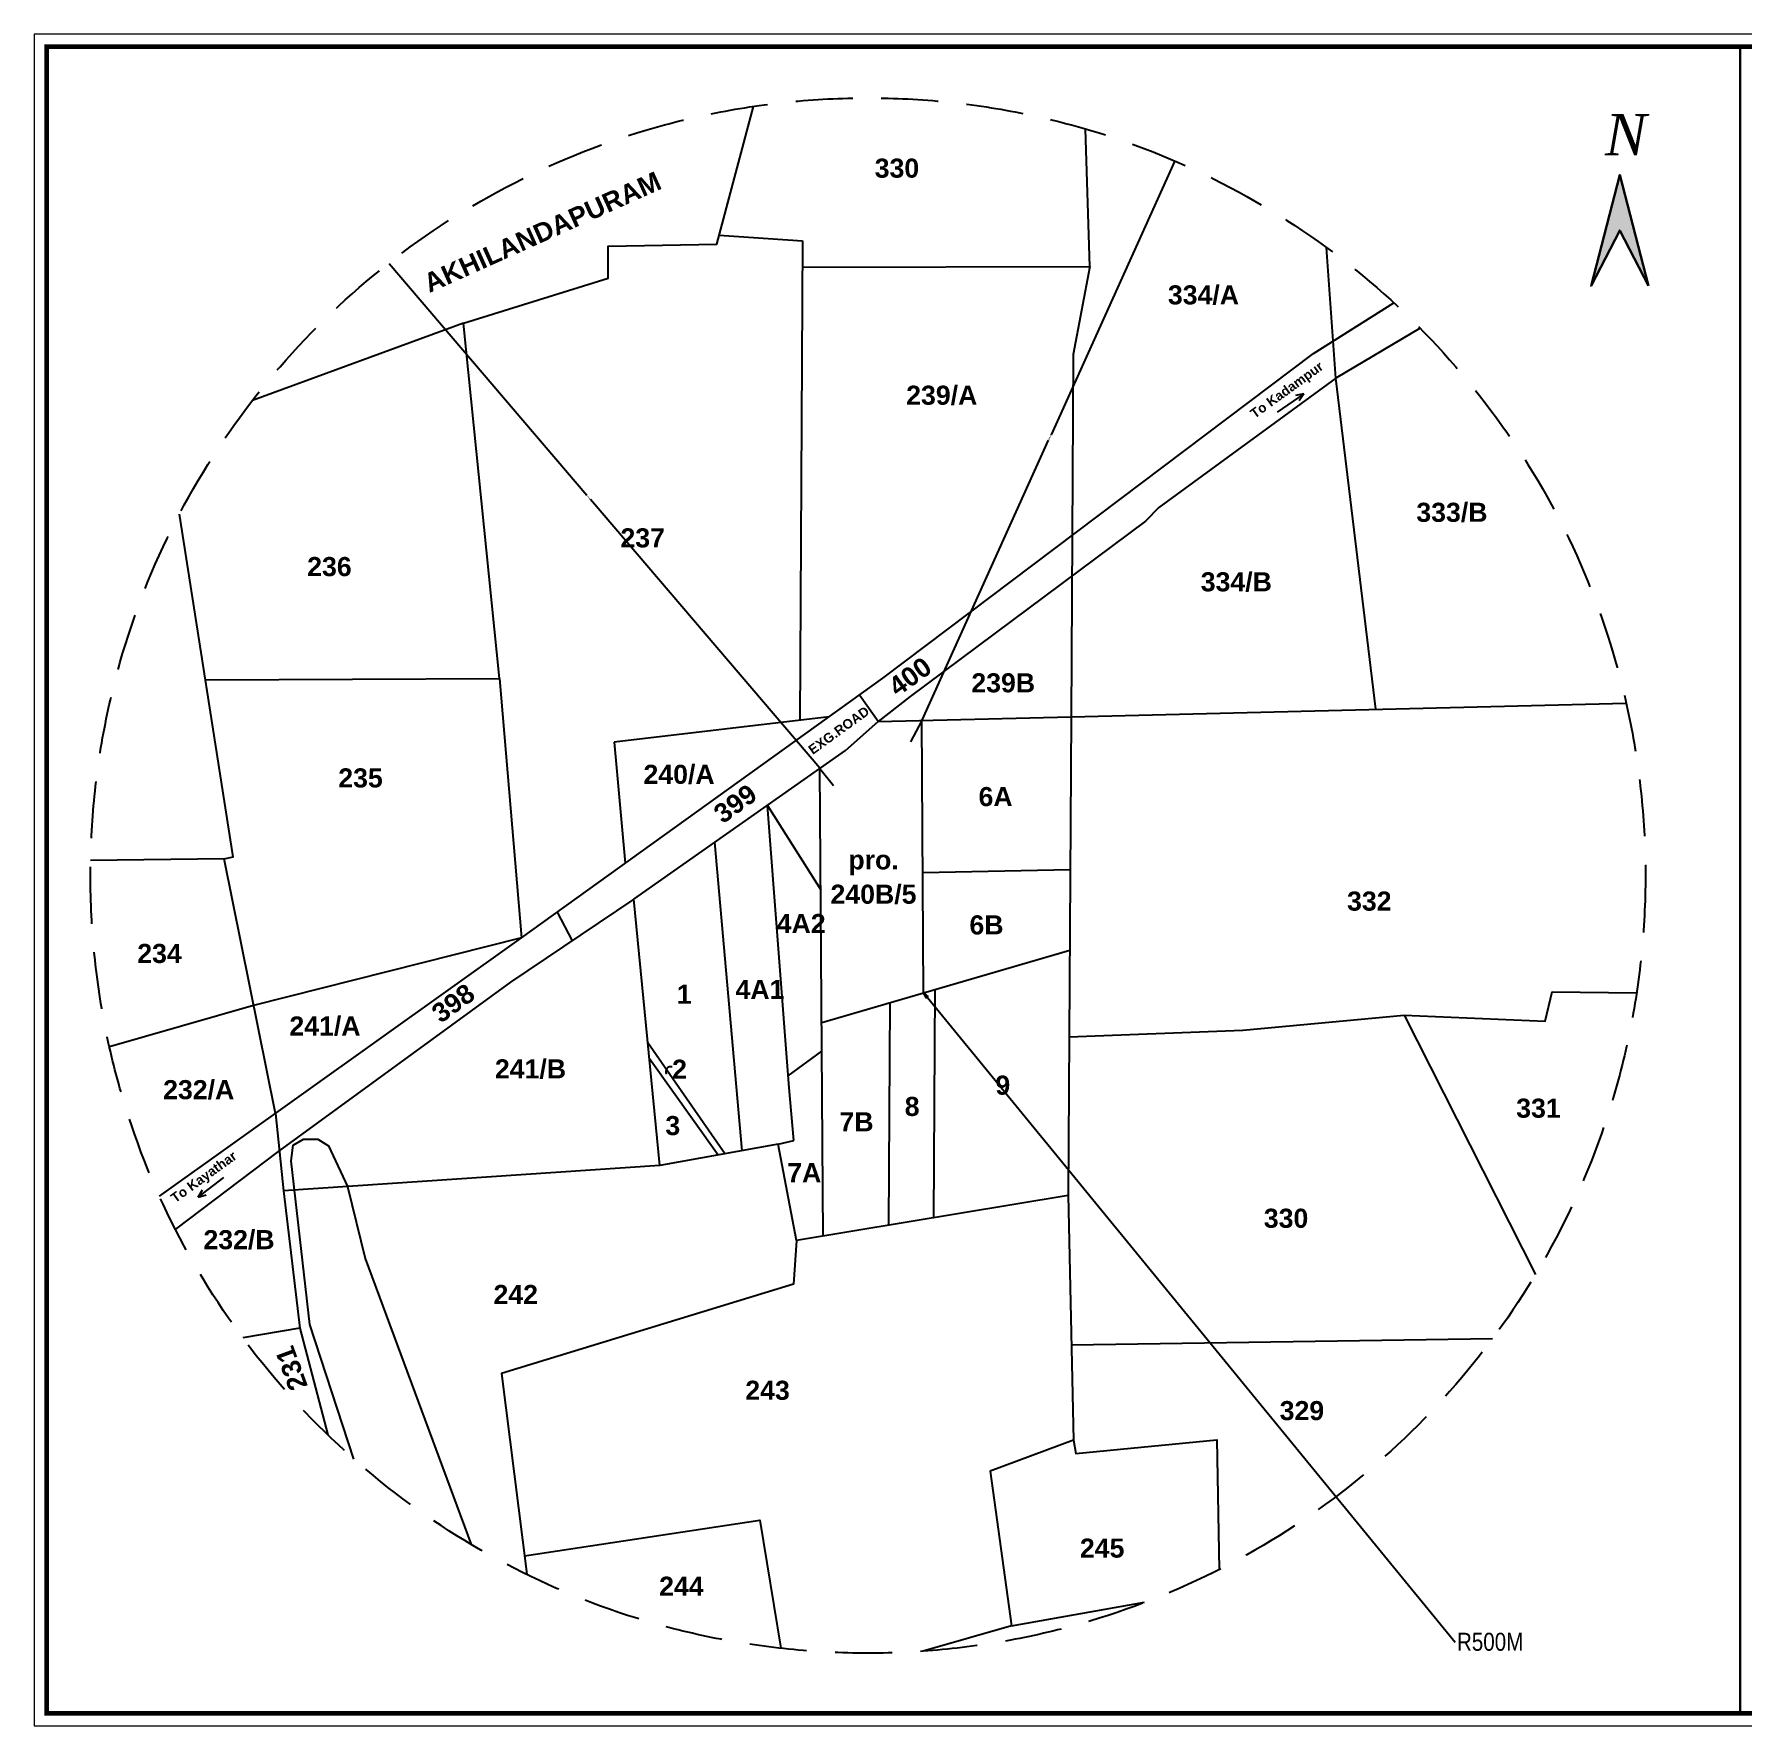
# Model space of a CAD drawing. Header units: metres. Extents: x -941 to 1333, y -28 to 1490.
# Drawn here: x -941 to 201, y 360 to 1490 of the extents above; entities that cross this region are included whole.
import ezdxf
from ezdxf import colors
from ezdxf.entities.mleader import LeaderData, LeaderLine
from ezdxf.math import Vec2, Vec3

# ---------------------------------------------------------------- set-up
doc = ezdxf.new("R2010")
doc.units = ezdxf.units.M
doc.linetypes.add('CENTER', pattern=[50.8, 31.75, -6.35, 6.35, -6.35])
doc.linetypes.add('HIDDEN', pattern=[9.525, 6.35, -3.175])
doc.layers.add('00', color=7, linetype='Continuous')
doc.styles.add('Ar Bold', font='arialbd.ttf')
doc.styles.add('style2A', font='swissc.ttf')
doc.styles.add('text1', font='timesi.ttf')
doc.dimstyles.new('Copy of ~side open', dxfattribs={"dimtxt": 0.75, "dimasz": 0.18, "dimexe": 0.18, "dimexo": 0.0625, "dimgap": 0.09, "dimtad": 1, "dimlfac": 16, "dimzin": 4, "dimdsep": 46, "dimtxsty": 'Ar Bold', "dimcen": 0.09, "dimse1": 1, "dimse2": 1, "dimclrt": 6, "dimadec": 0, "dimazin": 0, "dimtfac": 1, "dimtix": 1, "dimtmove": 2, "dimatfit": 3, "dimfxl": 0, "dimtolj": 1, "dimtzin": 0, "dimarcsym": 0})

# ---------------------------------------------------------------- blocks, each defined once
blk = doc.blocks.new('*D979')
at = {"color": 0, "lineweight": -2}
for p, q in [((-703.6, 1337.1), (-571.4, 1182.2)), ((-415.7, 999.9), (-568.9, 1179.3))]:
    blk.add_line(p, q, dxfattribs=at)
at = {"color": 0}
for points in [[(-703.6, 1337.1), (-703.6, 1337.1), (-703.7, 1337.3)], [(-415.7, 999.9), (-415.7, 999.9), (-415.6, 999.7)]]:
    blk.add_solid(points, dxfattribs=at)
at = {"layer": 'Defpoints', "color": 0}
for p in [(-703.7, 1337.3), (-703.7, 1337.3), (-415.6, 999.7)]:
    blk.add_point(p, dxfattribs=at)
at = {"color": 6, "insert": (-570.1, 1180.7), "char_height": 0.75, "attachment_point": 5, "rotation": 310.4869, "style": 'Ar Bold'}
blk.add_mtext('\\A1;7100.49', dxfattribs=at)
blk = doc.blocks.new('*D980')
at = {"color": 0, "lineweight": -2}
for p, q in [((-178.6, 1405.3), (-261.2, 1222.6)), ((-347.4, 1032), (-262.8, 1219.1))]:
    blk.add_line(p, q, dxfattribs=at)
at = {"color": 0}
for points in [[(-178.6, 1405.3), (-178.5, 1405.3), (-178.5, 1405.5)], [(-347.4, 1032), (-347.4, 1031.9), (-347.5, 1031.8)]]:
    blk.add_solid(points, dxfattribs=at)
at = {"layer": 'Defpoints', "color": 0}
for p in [(-178.5, 1405.5), (-178.5, 1405.5), (-347.5, 1031.8)]:
    blk.add_point(p, dxfattribs=at)
at = {"color": 6, "insert": (-262, 1220.9), "char_height": 0.75, "attachment_point": 5, "rotation": 65.667, "style": 'Ar Bold'}
blk.add_mtext('\\A1;6561.99', dxfattribs=at)
blk = doc.blocks.new('_Closed')
at = {"color": 0, "linetype": 'ByBlock', "lineweight": -2}
for p, q in [((-1, 0.17), (0, 0)), ((-1, 0.17), (-1, -0.17)), ((0, 0), (-1, -0.17)), ((0, 0), (-1, 0))]:
    blk.add_line(p, q, dxfattribs=at)

msp = doc.modelspace()

# ---------------------------------------------------------------- hatches: boundary and pattern name
at = {"layer": '00', "lineweight": 15}
h = msp.add_hatch(color=251, dxfattribs=at)
h.dxf.hatch_style = 1
h.paths.add_polyline_path([(138.085, 1322.12672), (118.87967, 1359.1962), (99.67435, 1322.12672), (118.87967, 1396.26569)])

# ---------------------------------------------------------------- linework, layer by layer
for p, q in [((-482.87643, 1355.98456), (-427.38706, 1352.11779)), ((-427.38706, 1352.11779), (-429.10706, 1031.8033)), ((-376.67059, 1031.08927), (-389.28582, 1048.66161)), ((-409.56017, 1034.10661), (-553.21244, 1017.17935)), ((-398.4708, 1011.77435), (-376.67059, 1031.08927)), ((-376.67059, 1031.08927), (-247.76405, 1034.20428)), ((-346.37727, 849.78403), (-347.471, 1031.79487)), ((-247.76405, 1034.20428), (-249.7069, 714.39445)), ((-553.21244, 1017.17935), (-545.71203, 936.36286)), ((-415.60302, 999.74031), (-398.4708, 1011.77435)), ((-413.38838, 687.26886), (-415.60302, 999.74031)), ((-436.29454, 786.25903), (-450.76861, 975.03922)), ((-450.76861, 975.03922), (-415.02866, 918.70203)), ((-467.60632, 744.32009), (-485.87156, 950.38214)), ((-346.86045, 930.19097), (-248.38402, 932.15144)), ((-591.18472, 903.7179), (-581.24269, 884.64009)), ((-522.60548, 734.34189), (-540.09781, 912.29243)), ((-414.39934, 829.90931), (-248.71105, 878.32019)), ((-339.49988, 699.5138), (-338.54451, 852.07261)), ((-368.81205, 843.22903), (-369.88797, 694.47783)), ((-530.70239, 816.7123), (-478.93967, 742.26394)), ((-436.91764, 794.38584), (-414.26419, 810.84057)), ((-483.67909, 741.40409), (-529.62104, 805.71165)), ((-433.04274, 751.12409), (-436.29454, 786.25903)), ((-443.53529, 748.68716), (-522.60548, 734.34189)), ((-443.53529, 748.68716), (-433.04274, 751.12409)), ((-431.23652, 684.31103), (-443.53529, 748.68716)), ((-249.7069, 714.39445), (-431.23652, 684.31103))]:
    msp.add_line(p, q)
at = {"color": 5}
for p, q in [((-347.4838, 1031.79456), (-355.13824, 1017.50236)), ((-415.60302, 999.74031), (-406.52474, 988.39359))]:
    msp.add_line(p, q, dxfattribs=at)
at = {"color": 1}
msp.add_line((-540.09781, 912.29243), (-415.60302, 999.74031), dxfattribs=at)
at = {"lineweight": 20}
msp.add_lwpolyline([(-940.7172, 360.05841), (625.84148, 360.05841), (625.84148, 1490.29058), (-940.7172, 1490.29058)], close=True, dxfattribs=at)
at = {"lineweight": 20, "const_width": 3.24}
msp.add_lwpolyline([(-932.40575, 368.36986), (617.53003, 368.36986), (617.53003, 1481.97913), (-932.40575, 1481.97913)], close=True, dxfattribs=at)
for points in [[(-653.89653, 1297.12243), (-557.16478, 1327.27884), (-557.16478, 1348.68989), (-484.45815, 1350.0183), (-460.07493, 1441.99201)], [(-427.48156, 1334.51837), (-235.24101, 1335.06988), (-238.0624, 1426.87602)], [(-44.22559, 1039.23266), (-70.77051, 1260.36979), (-77.12371, 1347.6787)], [(-235.24101, 1335.06988), (-246.40272, 1276.26489), (-247.76405, 1034.20428)], [(-826.19687, 1058.89022), (-629.81651, 1059.82967), (-653.89653, 1297.12243), (-794.88187, 1245.48414)], [(-92.30304, 1250.09802), (-110.11816, 1237.81984)], [(-92.30304, 1250.09802), (-97.76582, 1248.88691)], [(-92.30304, 1250.09802), (-95.37923, 1245.42407)], [(-813.82915, 939.36819), (-807.64447, 940.68896), (-843.56807, 1169.56583)], [(-629.81651, 1059.82967), (-615.13247, 886.52576), (-794.05179, 841.4124)], [(-247.76405, 1034.20428), (123.05347, 1043.36527)], [(-779.47746, 769.22684), (-813.82915, 939.36819), (-902.98103, 938.2214)], [(-249.06286, 820.40913), (-133.06564, 824.79674), (-25.31857, 834.9125), (69.12594, 830.75931), (73.59062, 850.49076), (130.03985, 849.67744)], [(-794.05179, 841.4124), (-890.34151, 813.78442)], [(-25.31857, 834.9125), (62.46889, 661.67509)], [(-779.47746, 769.22684), (-774.01297, 717.50864)], [(-522.60548, 734.34189), (-774.01297, 717.50864), (-763.28126, 625.68047), (-744.47052, 554.42506)], [(-831.09634, 713.27875), (-813.9766, 726.50927)], [(-831.09634, 713.27875), (-828.27936, 718.11335)], [(-831.09634, 713.27875), (-825.70766, 714.78567)], [(-249.7069, 714.39445), (-246.25633, 550.83532), (-301.95508, 530.2488), (-287.55465, 426.82377), (-346.56035, 409.9025)], [(-431.23652, 684.31103), (-433.29727, 655.08487), (-628.39843, 595.49734), (-611.58263, 461.3069)], [(-763.28126, 625.68047), (-801.33552, 619.30593)], [(-247.60335, 614.68493), (33.92059, 618.85739)], [(-246.25633, 550.83532), (-244.72846, 542.0098), (-150.37544, 551.2285), (-148.86974, 464.60473)], [(-613.13442, 473.6902), (-455.78537, 497.43939), (-441.64969, 411.84446)], [(-287.55465, 426.82377), (-198.63825, 442.6018)]]:
    msp.add_lwpolyline(points)
at = {"color": 1}
for points in [[(-856.89113, 713.97393), (-615.13247, 886.52576), (-373.52725, 1059.97473), (-85.84796, 1276.83748), (-32.22158, 1310.86731)], [(-14.49177, 1293.80211), (-70.77051, 1260.36979), (-189.06631, 1173.99267), (-198.08716, 1164.87322), (-355.33, 1047.77093), (-376.67059, 1031.08927)], [(-540.09781, 912.29243), (-622.38758, 856.98775), (-777.66339, 743.82488), (-846.21499, 691.79068)]]:
    msp.add_lwpolyline(points, dxfattribs=at)
at = {"color": 5, "const_width": 0.2}
msp.add_lwpolyline([(-414.39934, 829.90931), (-415.02866, 918.70203), (-415.60302, 999.74031), (-398.4708, 1011.77435), (-376.67059, 1031.08927), (-347.471, 1031.79487), (-346.86045, 930.19097), (-346.37727, 849.78403)], close=True, dxfattribs=at)
at = {"color": 8}
msp.add_lwpolyline([(-726.99216, 538.30051), (-756.45905, 628.1517), (-768.99866, 737.48905), (-767.56737, 747.98653), (-760.81118, 751.95813), (-751.19494, 752.03787), (-743.9625, 747.5904), (-731.38011, 720.36317), (-719.61792, 672.2303), (-648.59668, 481.28326)], dxfattribs=at)
at = {"color": 6, "linetype": 'HIDDEN', "ltscale": 6}
msp.add_circle((-383.54151, 928.12233), 519.53769, dxfattribs=at)
msp.add_arc((-515.25058, 797.06942), 3.38486, 73.78168186, 209.4244332)
at = {"layer": '00', "lineweight": 30}
msp.add_lwpolyline([(199.40148, 1480.79811), (199.40148, 367.18884)], dxfattribs=at)
msp.add_lwpolyline([(138.085, 1322.12672), (118.87967, 1359.1962), (99.67435, 1322.12672), (118.87967, 1396.26569)], close=True, dxfattribs=at)

# ---------------------------------------------------------------- texts
at = {"lineweight": 20, "style": 'Ar Bold'}
for s, height, p in [('330', 12.754636, (-379.02177, 1394.41476)), ('334/A', 12.754636, (-183.10489, 1309.74557)), ('239/A', 12.754636, (-357.98562, 1242.70937)), ('333/B', 12.754636, (-17.08041, 1164.47732)), ('237', 12.754636, (-548.92719, 1147.40124)), ('236', 12.754636, (-758.27792, 1128.21202)), ('334/B', 12.754636, (-161.1441, 1118.04123)), ('239B', 12.754636, (-314.43413, 1050.54272)), ('235', 12.754636, (-737.5027, 987.01183)), ('240/A', 12.754636, (-533.53766, 989.38991)), ('6A', 12.754636, (-309.63085, 974.51441)), ('332', 12.754636, (-63.38072, 904.72072)), ('4A2', 12.754636, (-444.51401, 889.68446)), ('6B', 12.754636, (-315.71066, 888.80474)), ('234', 12.754636, (-871.81842, 869.74028)), ('4A1', 12.754636, (-472.04036, 845.71004)), ('1', 12.75464, (-511.30582, 842.49211)), ('241/A', 12.754636, (-770.15889, 821.25923)), ('241/B', 12.754636, (-632.81593, 792.6156)), ('2', 12.75464, (-514.41412, 792.37766)), ('232/A', 12.754636, (-854.54415, 778.72785)), ('9', 12.75464, (-298.38573, 781.73228)), ('8', 12.75464, (-358.97106, 767.523)), ('331', 12.754636, (49.67592, 766.36805)), ('3', 12.75464, (-518.90305, 754.73877)), ('7B', 12.754636, (-402.55571, 757.23645)), ('7A', 12.754636, (-437.48423, 723.25663)), ('330', 12.754636, (-119.00593, 692.80854)), ('232/B', 12.754636, (-827.60551, 678.49637)), ('242', 12.754636, (-633.77857, 641.87482)), ('243', 12.754636, (-465.49443, 577.87648)), ('329', 12.754636, (-108.39919, 564.28326)), ('245', 12.754636, (-241.88907, 472.43099)), ('244', 12.754636, (-523.09305, 446.94226))]:
    msp.add_text(s, height=height, dxfattribs=at).set_placement(p)
for s, height, rotation, p in [('AKHILANDAPURAM', 12.7546359, 24.16940094, (-676.62979, 1317.28453)), ('To Kadampur', 6.3773179, 35.86643062, (-125.12136, 1233.25348)), ('400', 12.754636, 35.86643062, (-363.7744, 1047.30464)), ('EXG.ROAD', 6.377318, 35.86643062, (-420.42276, 1008.68072)), ('399', 12.754636, 35.86643062, (-480.5431, 962.35187)), ('398', 12.754636, 35.86643062, (-669.04609, 829.07046)), ('To Kayathar', 6.3773179, 35.86643062, (-846.44724, 709.18857)), ('231', 12.754636, 110.06173198, (-757.75388, 587.06439))]:
    msp.add_text(s, height=height, rotation=rotation, dxfattribs=at).set_placement(p)
at = {"color": 5, "lineweight": 20, "style": 'Ar Bold'}
for s, p in [('pro.', (-396.61269, 932.24927)), ('240B/5', (-408.56459, 909.30195))]:
    msp.add_text(s, height=12.754636, dxfattribs=at).set_placement(p)
at = {"layer": '00', "lineweight": 25, "insert": (109.01125, 1436.91025), "char_height": 27.5184, "attachment_point": 1, "style": 'text1'}
msp.add_mtext_dynamic_manual_height_columns('N', width=30686.77368, gutter_width=16.38, heights=[0], dxfattribs=at)

# ---------------------------------------------------------------- dimensions: what is measured, and where the dimension line sits
for base, p1, p2, angle, picture, middle in [((-178.49644, 1405.48585), (-347.4838, 1031.79456), (-178.49644, 1405.48585), 65.66698833, '*D980', (-261.98408, 1220.86493)), ((-703.73849, 1337.25959), (-415.60302, 999.74031), (-703.73849, 1337.25959), 130.48692027, '*D979', (-570.11888, 1180.7388))]:
    dim = msp.add_linear_dim(base=base, p1=p1, p2=p2, angle=angle, dimstyle='Copy of ~side open')
    dim.commit()
    dim.dimension.update_dxf_attribs({"geometry": picture, "text_midpoint": middle, "dimtype": 161})

# ---------------------------------------------------------------- leaders
at = {"color": 7, "linetype": 'CENTER', "ltscale": 4.2}
ml = msp.add_multileader_mtext('Standard', dxfattribs=at)
ml.set_content('R500M', color=7, style='style2A')
ml.set_leader_properties()
ml.set_arrow_properties(name='CLOSED')
ml.build(insert=Vec2(0, 0))
ml.multileader.update_dxf_attribs({"text_left_attachment_type": 3, "dogleg_length": 0})
ctx = ml.context
ctx.base_point, ctx.char_height, ctx.plane_origin = Vec3(8.84754, 416.02328), 12, Vec3(-346.04721, 843.9201)
ctx.left_attachment, ctx.text_align_type = 3, 1
notes = []
notes.append((ctx, [(0, (1, 1, 0), (8.84754, 416.02328), (1, 0), 0, [(0, [(-346.37727, 849.78403)], 0, [])])]))
ctx.mtext.insert, ctx.mtext.alignment, ctx.mtext.flow_direction = Vec3(32.24105, 422.20639), 2, 5
for ctx, leaders in notes:
    for number, flags, end, landing, length, lines in leaders:
        leader = LeaderData()
        leader.index, (leader.has_last_leader_line, leader.has_dogleg_vector, leader.attachment_direction) = number, flags
        leader.last_leader_point, leader.dogleg_vector, leader.dogleg_length = Vec3(end), Vec3(landing), length
        for number, points, colour, breaks in lines:
            line = LeaderLine()
            line.index, line.vertices, line.color, line.breaks = number, Vec3.list(points), colors.encode_raw_color(colour), breaks
            leader.lines.append(line)
        ctx.leaders.append(leader)

doc.saveas('drawing.dxf')
